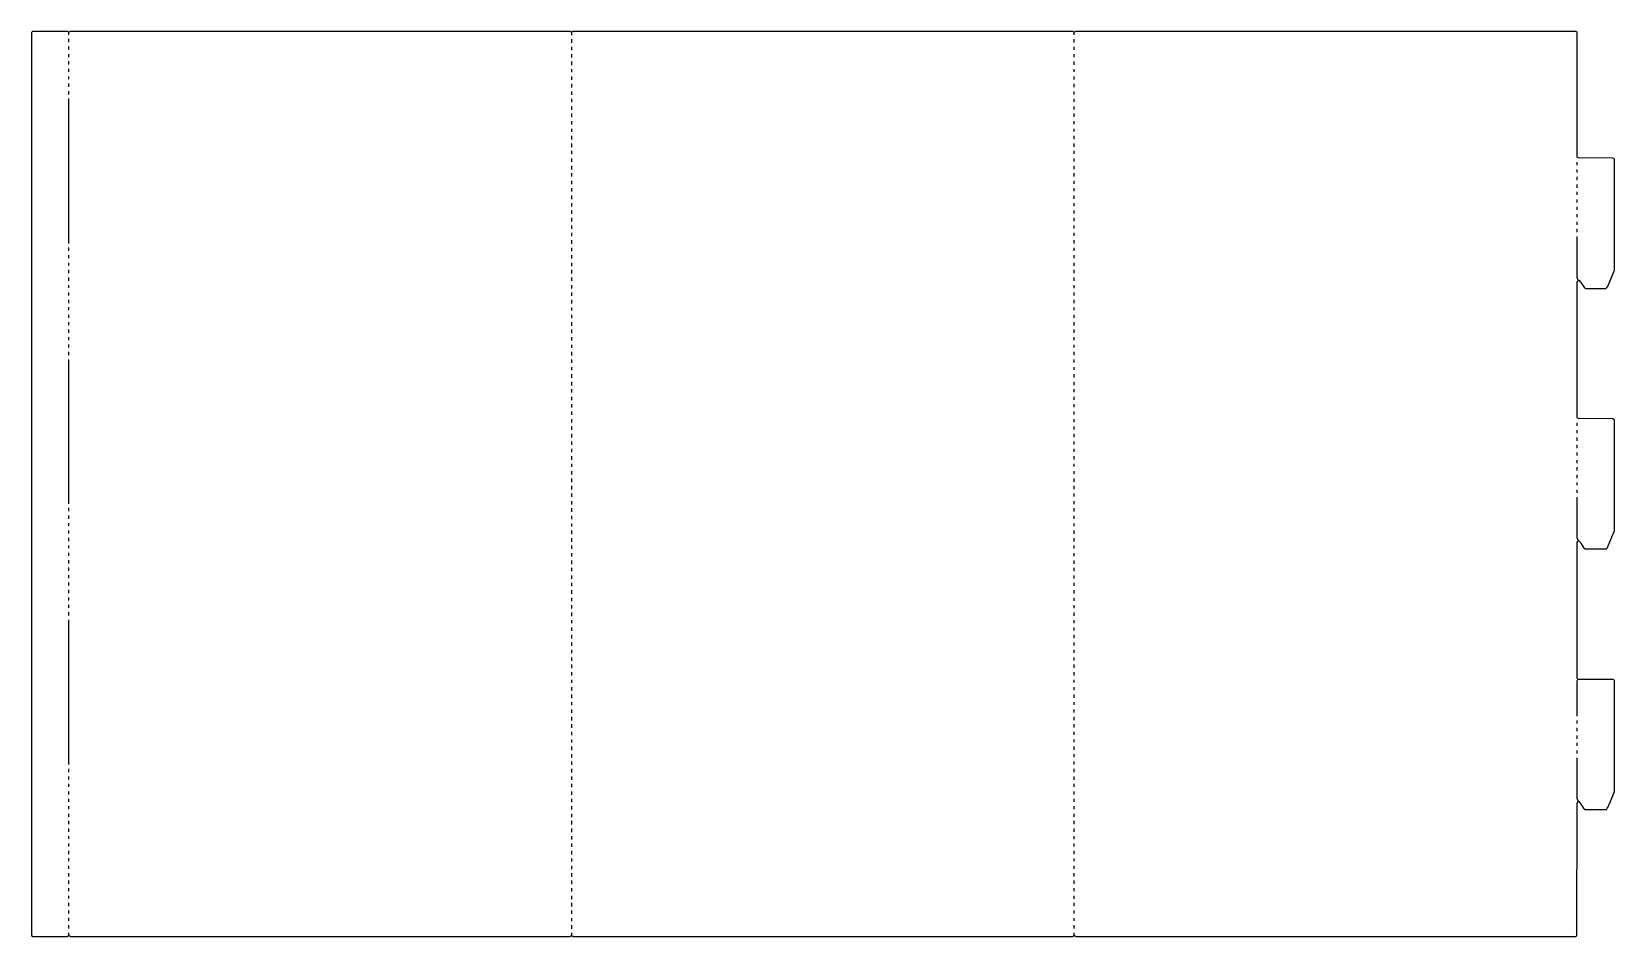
# Model space of a CAD drawing. Extents: x 579 to 5599, y 335 to 3205.
import ezdxf

# ---------------------------------------------------------------- set-up
doc = ezdxf.new("R2010")
doc.units = 0
doc.layers.get('0').update_dxf_attribs({"linetype": 'CONTINUOUS'})

msp = doc.modelspace()

# ---------------------------------------------------------------- linework, layer by layer
at = {"color": 7, "linetype": 'CONTINUOUS'}
for points in [[(5484, 2417), (5486, 2417), (5492.2, 2409.2), (5504, 2392), (5504.9, 2391.8), (5508, 2390), (5572, 2390, 0.163365), (5582.2, 2406.9), (5599, 2448), (5599, 2800, 0.251113), (5594, 2803.5), (5485, 2804.5, -0.408473), (5481.5, 2808), (5481, 3202), (5477, 3205), (3890, 3205), (3888.9, 3204.2), (3885, 3203), (3882, 3205), (2295, 3205), (2292, 3203, -0.120666), (2288, 3205), (701, 3205), (699.9, 3204.2, -0.374448), (693, 3205), (582, 3205), (580, 3203), (579, 3202), (579, 338), (583, 335), (692, 335, -0.165541), (697, 337, -0.165541), (702, 335), (2287, 335, -0.165541), (2292, 337, -0.120666), (2296, 335), (3881, 335, -0.165541), (3886, 337, -0.165541), (3891, 335), (5476, 335, 0.102492), (5480.5, 339), (5481.5, 757), (5482.2, 758.9, 0.105047), (5484, 764), (5483.8, 764.9), (5481.5, 772), (5481, 901)], [(5484, 1591), (5485, 1591), (5491.2, 1584.2), (5492.8, 1581.8), (5501, 1569), (5506, 1564), (5574, 1564), (5576, 1566), (5590.7, 1601.1), (5591.3, 1602.9), (5599, 1621), (5599, 1973, 0.251113), (5594, 1976.5), (5485, 1977.5, -0.270948), (5481, 1981), (5481, 2410, 0.126706), (5484, 2417), (5483.7, 2418.9), (5481.5, 2426), (5481, 2555)], [(5481, 1033), (5481.5, 1146), (5483, 1150, 0.120666), (5481, 1154), (5481, 1584, 0.126706), (5484, 1591), (5483.8, 1591.9), (5481.5, 1599), (5481, 1728)], [(5484, 764), (5485, 764), (5491, 758), (5501, 742), (5506, 737), (5574, 737, 0.077378), (5582.8, 755.1), (5583.2, 755.9), (5599, 795), (5599, 1147, 0.241496), (5595, 1149.5), (5483, 1150)]]:
    msp.add_lwpolyline(points, format="xyb", dxfattribs=at)
for points in [[(697, 3195), (697, 3203)], [(697, 3172), (697, 3182)], [(2292, 3194), (2292, 3203)], [(2292, 3170), (2292, 3181)], [(3886, 3195), (3886, 3203)], [(3886, 3171), (3886, 3181)], [(697, 3148), (697, 3158)], [(697, 3124), (697, 3134)], [(2292, 3146), (2292, 3157)], [(2292, 3123), (2292, 3134)], [(3886, 3147), (3886, 3157)], [(3886, 3124), (3886, 3134)], [(697, 3101), (697, 3111)], [(697, 3077), (697, 3087)], [(697, 3054), (697, 3063)], [(2292, 3099), (2292, 3110)], [(2292, 3076), (2292, 3086)], [(2292, 3052), (2292, 3063)], [(3886, 3100), (3886, 3110)], [(3886, 3077), (3886, 3086)], [(3886, 3053), (3886, 3063)], [(697, 3030), (697, 3040)], [(697, 3006), (697, 3016)], [(2292, 3028), (2292, 3039)], [(2292, 3005), (2292, 3015)], [(3886, 3029), (3886, 3039)], [(3886, 3006), (3886, 3015)], [(697, 2533), (697, 2993)], [(2292, 2981), (2292, 2992)], [(2292, 2957), (2292, 2968)], [(3886, 2982), (3886, 2992)], [(3886, 2958), (3886, 2968)], [(2292, 2934), (2292, 2945)], [(2292, 2910), (2292, 2921)], [(3886, 2935), (3886, 2945)], [(3886, 2911), (3886, 2921)], [(2292, 2887), (2292, 2897)], [(2292, 2863), (2292, 2874)], [(3886, 2888), (3886, 2897)], [(3886, 2864), (3886, 2874)], [(2292, 2839), (2292, 2850)], [(2292, 2816), (2292, 2827)], [(3886, 2840), (3886, 2850)], [(3886, 2817), (3886, 2827)], [(2292, 2792), (2292, 2803)], [(2292, 2768), (2292, 2779)], [(3886, 2793), (3886, 2803)], [(3886, 2769), (3886, 2779)], [(5481, 2781), (5481, 2791)], [(5481, 2758), (5481, 2768)], [(2292, 2745), (2292, 2756)], [(2292, 2721), (2292, 2732)], [(3886, 2746), (3886, 2756)], [(3886, 2722), (3886, 2732)], [(5481, 2734), (5481, 2744)], [(5481, 2710), (5481, 2720)], [(2292, 2698), (2292, 2708)], [(2292, 2674), (2292, 2685)], [(2292, 2650), (2292, 2661)], [(3886, 2699), (3886, 2708)], [(3886, 2675), (3886, 2685)], [(3886, 2651), (3886, 2661)], [(5481, 2687), (5481, 2697)], [(5481, 2663), (5481, 2673)], [(2292, 2627), (2292, 2638)], [(2292, 2603), (2292, 2614)], [(3886, 2628), (3886, 2638)], [(3886, 2604), (3886, 2614)], [(5481, 2640), (5481, 2649)], [(5481, 2616), (5481, 2626)], [(2292, 2579), (2292, 2590)], [(2292, 2556), (2292, 2567)], [(3886, 2580), (3886, 2590)], [(3886, 2557), (3886, 2567)], [(5481, 2592), (5481, 2602)], [(5481, 2569), (5481, 2579)], [(697, 2510), (697, 2520)], [(2292, 2532), (2292, 2543)], [(2292, 2509), (2292, 2519)], [(3886, 2533), (3886, 2543)], [(3886, 2510), (3886, 2519)], [(697, 2486), (697, 2496)], [(697, 2463), (697, 2472)], [(2292, 2485), (2292, 2496)], [(2292, 2461), (2292, 2472)], [(3886, 2486), (3886, 2496)], [(3886, 2462), (3886, 2472)], [(697, 2439), (697, 2449)], [(697, 2415), (697, 2425)], [(2292, 2438), (2292, 2449)], [(2292, 2414), (2292, 2425)], [(3886, 2439), (3886, 2449)], [(3886, 2415), (3886, 2425)], [(697, 2392), (697, 2401)], [(697, 2368), (697, 2378)], [(2292, 2390), (2292, 2401)], [(2292, 2367), (2292, 2378)], [(3886, 2391), (3886, 2401)], [(3886, 2368), (3886, 2378)], [(697, 2344), (697, 2354)], [(697, 2321), (697, 2331)], [(2292, 2343), (2292, 2354)], [(2292, 2320), (2292, 2330)], [(3886, 2344), (3886, 2354)], [(3886, 2321), (3886, 2330)], [(697, 2297), (697, 2307)], [(697, 2274), (697, 2283)], [(697, 2250), (697, 2260)], [(2292, 2296), (2292, 2307)], [(2292, 2272), (2292, 2283)], [(2292, 2249), (2292, 2260)], [(3886, 2297), (3886, 2307)], [(3886, 2273), (3886, 2283)], [(3886, 2250), (3886, 2260)], [(697, 2226), (697, 2236)], [(697, 2203), (697, 2213)], [(2292, 2225), (2292, 2236)], [(2292, 2202), (2292, 2212)], [(3886, 2226), (3886, 2236)], [(3886, 2203), (3886, 2212)], [(697, 2179), (697, 2189)], [(697, 1707), (697, 2165)], [(2292, 2178), (2292, 2189)], [(2292, 2154), (2292, 2165)], [(3886, 2179), (3886, 2189)], [(3886, 2155), (3886, 2165)], [(2292, 2131), (2292, 2141)], [(2292, 2107), (2292, 2118)], [(3886, 2132), (3886, 2141)], [(3886, 2108), (3886, 2118)], [(2292, 2083), (2292, 2094)], [(2292, 2060), (2292, 2071)], [(3886, 2084), (3886, 2094)], [(3886, 2061), (3886, 2071)], [(2292, 2036), (2292, 2047)], [(2292, 2013), (2292, 2023)], [(3886, 2037), (3886, 2047)], [(3886, 2014), (3886, 2023)], [(2292, 1989), (2292, 2000)], [(2292, 1965), (2292, 1976)], [(3886, 1990), (3886, 2000)], [(3886, 1966), (3886, 1976)], [(5481, 1955), (5481, 1964)], [(2292, 1942), (2292, 1952)], [(2292, 1918), (2292, 1929)], [(3886, 1943), (3886, 1952)], [(3886, 1919), (3886, 1929)], [(5481, 1931), (5481, 1941)], [(5481, 1907), (5481, 1917)], [(2292, 1894), (2292, 1905)], [(2292, 1871), (2292, 1882)], [(2292, 1847), (2292, 1858)], [(3886, 1895), (3886, 1905)], [(3886, 1872), (3886, 1882)], [(3886, 1848), (3886, 1858)], [(5481, 1884), (5481, 1894)], [(5481, 1860), (5481, 1870)], [(2292, 1824), (2292, 1834)], [(2292, 1800), (2292, 1811)], [(3886, 1825), (3886, 1834)], [(3886, 1801), (3886, 1811)], [(5481, 1836), (5481, 1846)], [(5481, 1813), (5481, 1823)], [(2292, 1776), (2292, 1787)], [(2292, 1753), (2292, 1764)], [(3886, 1777), (3886, 1787)], [(3886, 1754), (3886, 1764)], [(5481, 1789), (5481, 1799)], [(5481, 1766), (5481, 1775)], [(2292, 1729), (2292, 1740)], [(2292, 1705), (2292, 1716)], [(3886, 1730), (3886, 1740)], [(3886, 1706), (3886, 1716)], [(5481, 1742), (5481, 1752)], [(697, 1684), (697, 1694)], [(697, 1660), (697, 1670)], [(2292, 1682), (2292, 1693)], [(2292, 1658), (2292, 1669)], [(3886, 1683), (3886, 1693)], [(3886, 1659), (3886, 1669)], [(697, 1637), (697, 1646)], [(697, 1613), (697, 1623)], [(2292, 1635), (2292, 1645)], [(2292, 1611), (2292, 1622)], [(3886, 1636), (3886, 1645)], [(3886, 1612), (3886, 1622)], [(697, 1589), (697, 1599)], [(697, 1566), (697, 1575)], [(2292, 1587), (2292, 1598)], [(2292, 1564), (2292, 1575)], [(3886, 1588), (3886, 1598)], [(3886, 1565), (3886, 1575)], [(697, 1542), (697, 1552)], [(697, 1518), (697, 1528)], [(2292, 1540), (2292, 1551)], [(2292, 1516), (2292, 1527)], [(3886, 1541), (3886, 1551)], [(3886, 1517), (3886, 1527)], [(697, 1495), (697, 1505)], [(697, 1471), (697, 1481)], [(697, 1448), (697, 1457)], [(2292, 1493), (2292, 1504)], [(2292, 1469), (2292, 1480)], [(2292, 1446), (2292, 1456)], [(3886, 1494), (3886, 1504)], [(3886, 1470), (3886, 1480)], [(3886, 1447), (3886, 1456)], [(697, 1424), (697, 1434)], [(697, 1400), (697, 1410)], [(2292, 1422), (2292, 1433)], [(2292, 1398), (2292, 1409)], [(3886, 1423), (3886, 1433)], [(3886, 1399), (3886, 1409)], [(697, 1377), (697, 1387)], [(697, 1353), (697, 1363)], [(2292, 1375), (2292, 1386)], [(2292, 1351), (2292, 1362)], [(3886, 1376), (3886, 1386)], [(3886, 1352), (3886, 1362)], [(697, 880), (697, 1339)], [(2292, 1328), (2292, 1338)], [(2292, 1304), (2292, 1315)], [(3886, 1329), (3886, 1338)], [(3886, 1305), (3886, 1315)], [(2292, 1280), (2292, 1291)], [(2292, 1257), (2292, 1267)], [(3886, 1281), (3886, 1291)], [(3886, 1258), (3886, 1267)], [(2292, 1233), (2292, 1244)], [(2292, 1209), (2292, 1220)], [(3886, 1234), (3886, 1244)], [(3886, 1210), (3886, 1220)], [(2292, 1186), (2292, 1197)], [(2292, 1162), (2292, 1173)], [(3886, 1187), (3886, 1197)], [(3886, 1163), (3886, 1173)], [(2292, 1139), (2292, 1149)], [(2292, 1115), (2292, 1126)], [(3886, 1140), (3886, 1149)], [(3886, 1116), (3886, 1126)], [(2292, 1091), (2292, 1102)], [(2292, 1068), (2292, 1078)], [(2292, 1044), (2292, 1055)], [(3886, 1092), (3886, 1102)], [(3886, 1069), (3886, 1078)], [(3886, 1045), (3886, 1055)], [(2292, 1020), (2292, 1031)], [(2292, 997), (2292, 1008)], [(3886, 1021), (3886, 1031)], [(3886, 998), (3886, 1008)], [(5481, 1010), (5481, 1020)], [(2292, 973), (2292, 984)], [(2292, 950), (2292, 960)], [(3886, 974), (3886, 984)], [(3886, 951), (3886, 960)], [(5481, 986), (5481, 996)], [(5481, 962), (5481, 972)], [(2292, 926), (2292, 937)], [(2292, 902), (2292, 913)], [(3886, 927), (3886, 937)], [(3886, 903), (3886, 913)], [(5481, 939), (5481, 949)], [(5481, 915), (5481, 925)], [(697, 856), (697, 866)], [(2292, 879), (2292, 890)], [(2292, 855), (2292, 866)], [(3886, 880), (3886, 890)], [(3886, 856), (3886, 866)], [(697, 833), (697, 842)], [(697, 809), (697, 819)], [(2292, 831), (2292, 842)], [(2292, 808), (2292, 819)], [(3886, 832), (3886, 842)], [(3886, 809), (3886, 819)], [(697, 785), (697, 795)], [(697, 762), (697, 771)], [(2292, 784), (2292, 795)], [(2292, 761), (2292, 771)], [(3886, 785), (3886, 795)], [(3886, 762), (3886, 771)], [(697, 738), (697, 748)], [(697, 714), (697, 724)], [(2292, 737), (2292, 748)], [(2292, 713), (2292, 724)], [(3886, 738), (3886, 748)], [(3886, 714), (3886, 724)], [(697, 691), (697, 701)], [(697, 667), (697, 677)], [(697, 644), (697, 653)], [(2292, 690), (2292, 701)], [(2292, 666), (2292, 677)], [(2292, 642), (2292, 653)], [(3886, 691), (3886, 701)], [(3886, 667), (3886, 677)], [(3886, 643), (3886, 653)], [(697, 620), (697, 630)], [(697, 596), (697, 606)], [(2292, 619), (2292, 630)], [(2292, 595), (2292, 606)], [(3886, 620), (3886, 630)], [(3886, 596), (3886, 606)], [(697, 573), (697, 583)], [(697, 549), (697, 559)], [(2292, 572), (2292, 582)], [(2292, 548), (2292, 559)], [(3886, 573), (3886, 582)], [(3886, 549), (3886, 559)], [(697, 525), (697, 535)], [(697, 502), (697, 512)], [(2292, 524), (2292, 535)], [(2292, 501), (2292, 512)], [(3886, 525), (3886, 535)], [(3886, 502), (3886, 512)], [(697, 478), (697, 488)], [(697, 455), (697, 464)], [(2292, 477), (2292, 488)], [(2292, 453), (2292, 464)], [(3886, 478), (3886, 488)], [(3886, 454), (3886, 464)], [(697, 431), (697, 441)], [(697, 407), (697, 417)], [(2292, 430), (2292, 441)], [(2292, 406), (2292, 417)], [(3886, 431), (3886, 441)], [(3886, 407), (3886, 417)], [(697, 384), (697, 394)], [(697, 360), (697, 370)], [(2292, 383), (2292, 393)], [(2292, 359), (2292, 370)], [(3886, 384), (3886, 393)], [(3886, 360), (3886, 370)], [(697, 337), (697, 346)], [(2292, 337), (2292, 346)], [(3886, 337), (3886, 346)]]:
    msp.add_lwpolyline(points, dxfattribs=at)

doc.saveas('drawing.dxf')
